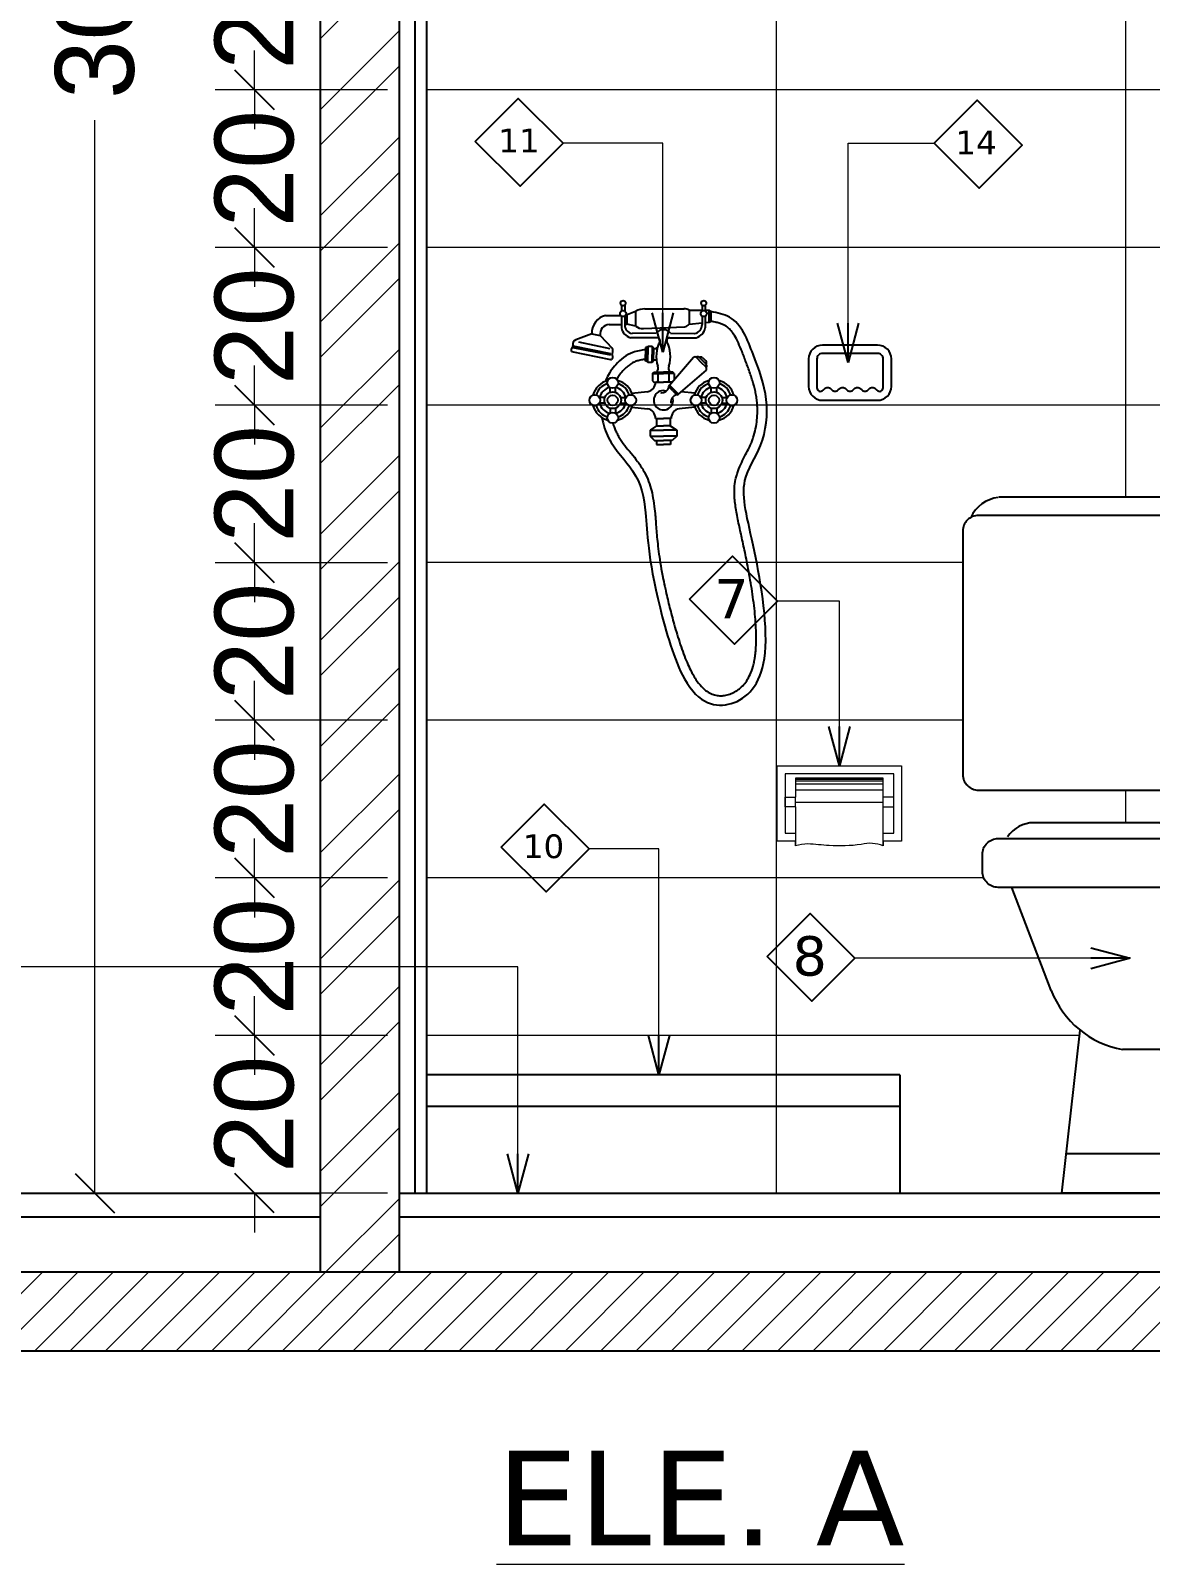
# Model space of a CAD drawing. Header units: centimetres. Extents: x 7997 to 116674, y 1017 to 13844.
# Drawn here: x 46905.9 to 47048, y 9922.7 to 10117.3 of the extents above; entities that cross this region are included whole.
import ezdxf

# ---------------------------------------------------------------- set-up
doc = ezdxf.new("R2010")
doc.units = ezdxf.units.CM
doc.header["$LTSCALE"] = 200
doc.header["$PDMODE"] = 2
for name, color, linetype in [('A-DIM', 10, 'Continuous'), ('AFP-HATCH-TILES', 251, 'Continuous'), ('AFP-TOILET FIXTURE', 8, 'Continuous'), ('AFP-WALL  PLASTER', 8, 'Continuous'), ('COL', 1, 'Continuous'), ('DIM', 11, 'Continuous'), ('STEP', 7, 'Continuous')]:
    doc.layers.add(name, color=color, linetype=linetype)
for name, color, linetype, lineweight in [('HAT', 8, 'Continuous', 9), ('TEXT', 6, 'Continuous', 18), ('WALL', 3, 'Continuous', 25)]:
    doc.layers.add(name, color=color, linetype=linetype, lineweight=lineweight)
doc.styles.add('sheet notes', font='verdana.ttf')
doc.styles.add('T2', font='')
doc.styles.get('T2').set_extended_font_data('Elisia')
doc.dimstyles.new('NORMAL-1', dxfattribs={"dimtxt": 10, "dimasz": 5, "dimexe": 5, "dimexo": 5, "dimgap": 1, "dimtad": 0, "dimdec": 0, "dimdsep": 46, "dimtxsty": 'T2', "dimblk1": 'OBLIQUE', "dimblk2": 'OBLIQUE', "dimsah": 1, "dimcen": 0.09, "dimclrd": 4, "dimclre": 4, "dimclrt": 6, "dimadec": 0, "dimazin": 0, "dimtfac": 1, "dimtdec": 0, "dimtofl": 0, "dimtmove": 1, "dimatfit": 3, "dimldrblk": 'OPEN30', "dimfxl": 0, "dimtolj": 1, "dimtzin": 0, "dimlwd": 5, "dimlwe": 5, "dimarcsym": 0})

# ---------------------------------------------------------------- blocks, each defined once
blk = doc.blocks.new('CLOSETT')
for points in [[(1019537.6, 55389.1), (1020002.1, 55388.6), (1020007.4, 55389.3), (1020009.9, 55390.2), (1020009.9, 55390.2), (1020016.2, 55394.5), (1020016.2, 55394.5), (1020018.2, 55396.8), (1020019.4, 55398.6), (1020020.7, 55401.4), (1020020.7, 55401.4), (1020021.3, 55403.3), (1020021.6, 55404.4), (1020021.8, 55405.3), (1020022, 55406.7), (1020022.1, 55408.6), (1020022.1, 55717.3), (1020021.8, 55720.4), (1020021.4, 55722.5), (1020021.4, 55722.5), (1020020.3, 55725.6), (1020020.3, 55725.6), (1020016.2, 55731.5), (1020016.2, 55731.5), (1020016.2, 55731.5), (1020012, 55734.7), (1020012, 55734.7), (1020009.2, 55739.6), (1020007.4, 55742.2), (1020005.3, 55744.8), (1020002.5, 55747.8), (1019999.6, 55750.3), (1019997.7, 55751.8), (1019994.9, 55753.7), (1019989.5, 55756.6), (1019983.8, 55758.7), (1019979.5, 55759.8), (1019977, 55760.2), (1019961.7, 55760.2), (1019961.7, 55775.2), (1019891.7, 55775.2), (1019891.7, 55760.2), (1019567.1, 55760.2), (1019565.5, 55759.9), (1019563.9, 55759.6), (1019562.3, 55759.2), (1019560.8, 55758.9), (1019559.5, 55758.4), (1019557.9, 55757.9), (1019557.9, 55757.9), (1019556.1, 55757.2), (1019554.4, 55756.5), (1019552.8, 55755.7), (1019550.7, 55754.6), (1019548.7, 55753.3), (1019547.3, 55752.4), (1019545.2, 55750.9), (1019543.7, 55749.7), (1019542.3, 55748.5), (1019540.6, 55746.8), (1019540.6, 55746.8), (1019537.5, 55743.2), (1019536.2, 55741.6), (1019536.2, 55741.6), (1019535.7, 55740.8), (1019535.7, 55740.8), (1019535.1, 55739.9), (1019534.7, 55739.3), (1019534.3, 55738.6), (1019534.3, 55738.6), (1019533.3, 55737), (1019532.8, 55736.1), (1019532.1, 55734.7), (1019531.1, 55734.1), (1019531.1, 55734.1), (1019530, 55733.3), (1019529.2, 55732.6), (1019528.7, 55732.2), (1019527.9, 55731.5), (1019527.9, 55731.5), (1019526.1, 55729.4), (1019525.4, 55728.3), (1019524.7, 55727.2), (1019524.2, 55726.3), (1019523.8, 55725.6), (1019523.3, 55724.3), (1019523.3, 55724.3), (1019522.6, 55721.8), (1019522.3, 55720.5), (1019522.2, 55719.5), (1019522.1, 55717.3), (1019522.1, 55408.6), (1019522.4, 55404.9), (1019522.4, 55404.9), (1019524.1, 55399.8), (1019524.1, 55399.8), (1019527.9, 55394.5), (1019527.9, 55394.5), (1019531.1, 55391.9), (1019531.1, 55391.9), (1019535.6, 55389.7), (1019537.8, 55389.1)], [(1019935.9, 55347.1), (1019612.4, 55347.3), (1019607.4, 55347), (1019601.8, 55345.9), (1019601.8, 55345.9), (1019596.6, 55344.1), (1019593.4, 55342.5), (1019593.4, 55342.5), (1019593.4, 55342.5), (1019589.2, 55339.9), (1019589.2, 55339.9), (1019585.9, 55337.3), (1019583.5, 55335), (1019582.2, 55333.6), (1019581, 55332.1), (1019579, 55329.4), (1019579, 55329.4), (1019577.5, 55327.3), (1019567.1, 55327.3), (1019565.6, 55327.2), (1019564.4, 55327.1), (1019563.2, 55326.9), (1019560.7, 55326.2), (1019559.9, 55326), (1019559, 55325.6), (1019557.9, 55325.1), (1019556.5, 55324.3), (1019555.6, 55323.7), (1019554.8, 55323.1), (1019552.9, 55321.4), (1019550.8, 55319), (1019550.8, 55319), (1019549, 55315.9), (1019549, 55315.9), (1019547.8, 55312.7), (1019547.8, 55312.7), (1019547.2, 55309.9), (1019547.2, 55309.9), (1019547.1, 55307.3), (1019547.1, 55285.3), (1019547.3, 55282.3), (1019547.3, 55282.3), (1019548.1, 55279.1), (1019548.1, 55279.1), (1019549.2, 55276.3), (1019549.2, 55276.3), (1019552.9, 55271.2), (1019552.9, 55271.2), (1019555.2, 55269.2), (1019555.2, 55269.2), (1019559.1, 55267), (1019559.1, 55267), (1019563.2, 55265.7), (1019567.1, 55265.3), (1019584.5, 55265.3), (1019634.5, 55134.3), (1019638.3, 55125.6), (1019641.3, 55119.7), (1019645.5, 55112.6), (1019649.8, 55106.3), (1019656.2, 55098.3), (1019656.2, 55098.3), (1019669.7, 55085.2), (1019669.7, 55085.2), (1019647.5, 54877.3), (1019896.7, 54877.3), (1019873.4, 55084.3), (1019874.4, 55085.2), (1019881.1, 55091.2), (1019881.1, 55091.2), (1019887.7, 55098), (1019892.3, 55103.6), (1019896.4, 55109.2), (1019900.6, 55115.8), (1019906.4, 55126.8), (1019909.7, 55134.6), (1019918, 55156.3), (1019924.1, 55172.3), (1019934.6, 55199.9), (1019934.6, 55199.9), (1019959.6, 55265.3), (1019966.4, 55265.3), (1019971.4, 55265.3), (1019977.1, 55265.3), (1019983.2, 55266.3), (1019983.2, 55266.3), (1019989.9, 55269.9), (1019993.2, 55273.5), (1019995.1, 55276.7), (1019997.1, 55285.3), (1019997.1, 55288.7), (1019997.1, 55296.3), (1019997.1, 55307.3), (1019996.3, 55312.6), (1019994.3, 55317.5), (1019991.2, 55321.4), (1019987.2, 55324.5), (1019983.8, 55326.1), (1019977.1, 55327.3), (1019966.5, 55327.3), (1019965.1, 55329.4), (1019958.4, 55337.1), (1019950.7, 55342.5), (1019950.7, 55342.5), (1019942.4, 55345.9), (1019942.4, 55345.9), (1019931.8, 55347.3)]]:
    blk.add_wipeout(points).dxf.layer = 'AFP-TOILET FIXTURE'
at = {"layer": 'AFP-TOILET FIXTURE'}
for p, q in [((1019784.7, 55760.2), (1019567.8, 55760.2)), ((1019784.7, 55760.2), (1019977, 55760.2)), ((1019772.1, 55347.3), (1019612.4, 55347.3)), ((1019772.1, 55347.3), (1019931.8, 55347.3)), ((1019965.1, 55329.4), (1019966.5, 55327.3)), ((1019634.4, 55134.6), (1019584.5, 55265.3)), ((1019909.7, 55134.6), (1019959.6, 55265.3)), ((1019670.8, 55084.3), (1019647.5, 54877.3)), ((1019873.4, 55084.3), (1019896.7, 54877.3)), ((1019772.1, 55059.7), (1019724.8, 55059.7)), ((1019772.1, 55059.7), (1019819.3, 55059.7)), ((1019891.5, 54927.3), (1019652.6, 54927.3)), ((1019896.7, 54877.3), (1019647.5, 54877.3))]:
    blk.add_line(p, q, dxfattribs=at)
blk.add_lwpolyline([(1019961.7, 55760.2), (1019961.7, 55775.2), (1019891.7, 55775.2), (1019891.7, 55760.2)], close=True, dxfattribs=at)
for points in [[(1020022.1, 55408.6), (1020022.1, 55717.3, 0.414214), (1020002.1, 55737.3), (1019542.1, 55737.3, 0.414214), (1019522.1, 55717.3), (1019522.1, 55408.6, 0.414214), (1019542.1, 55388.6), (1020002.1, 55388.6, 0.414214)], [(1019997.1, 55307.3), (1019997.1, 55285.3, -0.414214), (1019977.1, 55265.3), (1019567.1, 55265.3, -0.414214), (1019547.1, 55285.3), (1019547.1, 55307.3, -0.414214), (1019567.1, 55327.3), (1019977.1, 55327.3, -0.414214)]]:
    blk.add_lwpolyline(points, format="xyb", close=True, dxfattribs=at)
for centre, radius, start, end in [((1019573.5, 55714.7), 45.9, 98.0355, 154.2062), ((1019970.6, 55714.7), 45.9, 25.7938, 81.9645), ((1019612.4, 55307.3), 40, 90, 146.4991), ((1019931.8, 55307.3), 40, 33.5009, 90), ((1019745.5, 55176.6), 118.7, 200.7366, 259.9985), ((1019798.7, 55176.6), 118.7, 280.0015, 339.2634)]:
    blk.add_arc(centre, radius, start, end, dxfattribs=at)
blk = doc.blocks.new('_OBLIQUE')
at = {"color": 0, "linetype": 'ByBlock'}
blk.add_line((-0.5, -0.5), (0.5, 0.5), dxfattribs=at)
blk = doc.blocks.new('_Open30')
at = {"color": 0, "linetype": 'ByBlock', "lineweight": -2}
for p, q in [((-1, 0.268), (0, 0)), ((0, 0), (-1, -0.268)), ((0, 0), (-1, 0))]:
    blk.add_line(p, q, dxfattribs=at)
blk = doc.blocks.new('Bdt-soap')
for points in [[(-0.075, 0.025), (-0.075, 0.075, -0.414214), (-0.05, 0.1), (0.05, 0.1, -0.414214), (0.075, 0.075), (0.075, 0.025, -0.414214), (0.05, 0), (-0.05, 0, -0.414214)], [(-0.0057, 0.0187), (-0.0078, 0.0208, 0.414214), (-0.0192, 0.0208), (-0.0213, 0.0187, -0.414214), (-0.0327, 0.0187), (-0.0348, 0.0208, 0.414214), (-0.0462, 0.0208), (-0.0489, 0.0181, -0.668179), (-0.06, 0.0227), (-0.06, 0.075, -0.414214), (-0.05, 0.085), (0.05, 0.085, -0.414214), (0.06, 0.075), (0.06, 0.0227, -0.668179), (0.0489, 0.0181), (0.0462, 0.0208, 0.414214), (0.0348, 0.0208), (0.0327, 0.0187, -0.414214), (0.0213, 0.0187), (0.0192, 0.0208, 0.414214), (0.0078, 0.0208), (0.0057, 0.0187, -0.414214)]]:
    blk.add_lwpolyline(points, format="xyb", close=True)
blk = doc.blocks.new('Kran_5')
for p, q in [((-53.2, 120.8), (-53.2, 113.2)), ((-49.1, 120.9), (-49.1, 113.2)), ((49.1, 120.9), (49.1, 113.2)), ((53.2, 120.8), (53.2, 113.2)), ((-73.4, 107.8), (-54.3, 107.8)), ((-53.2, 106.8), (-53.2, 91.8)), ((-49.1, 106.9), (-49.1, 96)), ((-45.9, 108.7), (-47.6, 108.7)), ((-45.9, 108.7), (-35.2, 113.2)), ((-45.9, 96.5), (-45.9, 108.7)), ((-35.2, 113.2), (-35.2, 94.1)), ((-23.7, 115.9), (26.2, 115.9)), ((32.8, 114.3), (32.8, 96.6)), ((32.8, 114.3), (49.1, 114.3)), ((32.8, 96.6), (49.1, 98.3)), ((49.1, 106.9), (49.1, 96)), ((53.2, 114.3), (58.3, 114.3)), ((53.2, 106.8), (53.2, 91.8)), ((53.2, 98.7), (58.3, 99.2)), ((58.3, 99.2), (58.3, 114.3)), ((60.2, 112.5), (60.4, 101.8)), ((-91, 84.2), (-111, 76.8)), ((-91, 84.2), (-80.3, 82.4)), ((-80.3, 82.4), (-65, 66.3)), ((-68.6, 96.1), (-53.2, 96.1)), ((-49.1, 96.5), (-45.9, 96.5)), ((-35.2, 94.1), (-45.9, 96.5)), ((-8, 79.3), (-41.8, 79.3)), ((-9.1, 85.2), (-39.7, 84.6)), ((-25.4, 90.9), (27.4, 93.2)), ((8, 79.3), (41.8, 79.3)), ((9.1, 85.2), (39.7, 84.6)), ((-116.5, 61.9), (-66.9, 51.7)), ((-114.9, 67.2), (-67.1, 57.8)), ((-114.8, 69.2), (-67, 59.4)), ((-107.9, 74.3), (-67.9, 65.9)), ((-20.7, 66.9), (-22.6, 66.9)), ((-22.6, 66.9), (-22.6, 58.3)), ((-20.7, 66.9), (-19.8, 68.5)), ((-20.7, 66.9), (-20.7, 58.3)), ((-19.8, 68.5), (-14.3, 68.5)), ((-19.8, 68.5), (-19.8, 58.3)), ((-14.3, 68.5), (-12.4, 66.3)), ((-14.3, 68.5), (-14.3, 58.3)), ((-12.4, 66.3), (-12.4, 58.3)), ((-22.6, 49.7), (-22.6, 58.3)), ((-20.7, 49.7), (-22.6, 49.7)), ((-20.7, 49.7), (-20.7, 58.3)), ((-20.7, 49.7), (-19.8, 48.2)), ((-19.8, 48.2), (-19.8, 58.3)), ((-19.8, 48.2), (-14.3, 48.2)), ((-14.3, 48.2), (-14.3, 58.3)), ((-14.3, 48.2), (-12.4, 50.4)), ((-12.4, 50.4), (-12.4, 58.3)), ((7.7, 19.2), (38.2, 54.7)), ((42, 54.2), (48.1, 48.1)), ((45.8, 54.3), (50.1, 50.1)), ((54.2, 42), (48.1, 48.1)), ((49.9, 54), (52, 52)), ((54.3, 45.8), (50.1, 50.1)), ((54, 49.9), (52, 52)), ((-13.8, 34.2), (-12.1, 35.9)), ((-13.8, 34.2), (0, 34.2)), ((-13.8, 34.2), (-13.8, 24.6)), ((-13.8, 24.6), (-12.1, 22.9)), ((-12.1, 35.9), (0, 35.9)), ((-12.1, 22.9), (0, 22.9)), ((-8.6, 35.9), (-6.9, 34.2)), ((-8.6, 22.9), (-6.9, 24.6)), ((-5.2, 35.9), (-6.9, 34.2)), ((-6.9, 34.2), (-6.9, 24.6)), ((-5.2, 22.9), (-6.9, 24.6)), ((12.1, 35.9), (0, 35.9)), ((13.8, 34.2), (0, 34.2)), ((10.9, 22.9), (0, 22.9)), ((5.2, 35.9), (6.9, 34.2)), ((5.2, 22.9), (6.9, 24.6)), ((8.6, 35.9), (6.9, 34.2)), ((6.9, 34.2), (6.9, 24.6)), ((8.6, 22.9), (6.9, 24.6)), ((13.8, 34.2), (12.1, 35.9)), ((13.8, 34.2), (13.8, 26.3)), ((19.2, 7.7), (54.7, 38.2)), ((-74.8, 3.5), (-81.3, 3.5)), ((-67.7, 10), (-67.7, 16.5)), ((-60.8, 10), (-60.8, 16.5)), ((-53.8, 3.5), (-47.3, 3.5)), ((-40, 8.9), (-20.2, 11)), ((6.8, 17.3), (7.7, 19.2)), ((12, 12), (6.8, 17.3)), ((7.7, 19.2), (13.5, 13.5)), ((12, 12), (17.3, 6.8)), ((19.2, 7.7), (13.5, 13.5)), ((17.3, 6.8), (19.2, 7.7)), ((40, 8.9), (22.7, 10.7)), ((53.8, 3.5), (47.3, 3.5)), ((60.8, 10), (60.8, 16.5)), ((67.7, 10), (67.7, 16.5)), ((74.8, 3.5), (81.3, 3.5)), ((-74.8, -3.5), (-81.3, -3.5)), ((-67.7, -10), (-67.7, -16.5)), ((-60.8, -10), (-60.8, -16.5)), ((-53.8, -3.5), (-47.3, -3.5)), ((-40, -8.9), (-20.2, -11)), ((40, -8.9), (20.2, -11)), ((53.8, -3.5), (47.3, -3.5)), ((60.8, -10), (60.8, -16.5)), ((67.7, -10), (67.7, -16.5)), ((74.8, -3.5), (81.3, -3.5)), ((-8.6, -32.6), (-16.9, -37.7)), ((-16.9, -37.7), (-16.9, -45.4)), ((-16.9, -37.7), (0, -37.7)), ((-10, -23.1), (0, -23.1)), ((-8.6, -23.1), (-8.6, -32.6)), ((-8.6, -32.6), (0, -32.6)), ((10, -23.1), (0, -23.1)), ((8.6, -32.6), (0, -32.6)), ((16.9, -37.7), (0, -37.7)), ((8.6, -23.1), (8.6, -32.6)), ((8.6, -32.6), (16.9, -37.7)), ((16.9, -37.7), (16.9, -45.4)), ((-16.9, -45.4), (0, -45.4)), ((-16.9, -45.4), (-11.2, -51.2)), ((-11.2, -51.2), (0, -51.2)), ((-8.9, -51.2), (-8.9, -56)), ((-8.9, -56), (0, -56)), ((16.9, -45.4), (0, -45.4)), ((11.2, -51.2), (0, -51.2)), ((8.9, -56), (0, -56)), ((8.9, -51.2), (8.9, -56)), ((16.9, -45.4), (11.2, -51.2))]:
    blk.add_line(p, q)
for centre, radius in [((-51.2, 123.3), 3.23), ((51.2, 123.3), 3.23), ((-51.2, 110), 3.79), ((51.2, 110), 3.79), ((-64.3, 22.2), 6.89), ((64.3, 22.2), 6.89), ((-87, 0), 6.89), ((-64.3, 0), 10.6), ((-64.3, 0), 6.48), ((-41.5, 0), 6.89), ((41.5, 0), 6.89), ((64.3, 0), 10.6), ((64.3, 0), 6.48), ((87, 0), 6.89), ((-64.3, -22.2), 6.89), ((64.3, -22.2), 6.89)]:
    blk.add_circle(centre, radius)
for centre, radius, start, end in [((-67.6, 85.2), 23.3, 104.2711, 182.4475), ((-23, 87.7), 28.2, 91.2378, 115.4287), ((27.1, 105.6), 10.4, 56.7655, 95.0912), ((58.1, 112.2), 2.09, 9.1956, 83.8228), ((58, 101.5), 2.34, 277.4356, 5.0137), ((-68.3, 84), 12.1, 91.5459, 187.9012), ((-37.2, 95), 16.3, 191.3491, 253.6398), ((-37.2, 96.2), 11.9, 181.0162, 257.6803), ((-26.5, 104), 13.1, 228.8604, 274.7907), ((-0.2, 78.2), 11.3, 88.9536, 141.7538), ((-7.8, 75.7), 3.66, 345.2539, 94.0691), ((0.2, 78.2), 11.3, 38.2462, 91.0464), ((7.8, 75.7), 3.66, 85.9309, 194.7461), ((25.4, 102.4), 9.42, 282.4499, 321.578), ((37.2, 96.2), 11.9, 282.3197, 358.9838), ((37.2, 95), 16.3, 286.3602, 348.6509), ((-113.9, 64), 3.37, 106.5742, 219.9926), ((-114.4, 68.2), 1.05, 110.7743, 243.1778), ((-108.9, 71), 6.12, 109.8474, 197.5994), ((-65.9, 58.8), 1.41, 288.2902, 40.4142), ((-70.2, 62.9), 6.26, 330.2295, 33.7532), ((-10.6, 69.7), 3.95, 243.0379, 328.1069), ((31, 55.8), 40, 151.7392, 198.1985), ((-31, 55.8), 40, 341.8015, 28.2608), ((-67.4, 54.9), 3.24, 277.9982, 52.4897), ((-10.6, 47), 3.95, 60.5568, 116.9621), ((-13.4, 40.8), 6.88, 314.1104, 21.4872), ((13.4, 40.8), 6.88, 158.5128, 225.8896), ((39.7, 51.5), 3.49, 50.7285, 115.4632), ((43.8, 52.5), 2.7, 40.9734, 129.6791), ((47.7, 51.3), 3.53, 50.5529, 121.8249), ((51.3, 47.7), 3.53, 328.1751, 39.4471), ((51.5, 39.7), 3.49, 334.5368, 39.2715), ((52.5, 43.8), 2.7, 320.3209, 49.0266), ((-64.3, 0), 25.9, 103.9459, 165.5248), ((-64.3, 0), 22.2, 107.817, 162.4303), ((-64.3, 0), 25.9, 14.4752, 76.0541), ((-64.3, 0), 22.2, 17.5697, 72.183), ((-21.7, 22.5), 11.7, 277.6124, 2.9864), ((64.3, 0), 25.9, 103.9459, 165.5248), ((64.3, 0), 22.2, 107.817, 162.4303), ((64.3, 0), 25.9, 14.4752, 76.0541), ((64.3, 0), 22.2, 17.5697, 72.183), ((-64.3, 0), 16.8, 101.8358, 169.587), ((-64.3, 0), 16.8, 10.413, 78.1642), ((0, 0), 12.3, 72.8635, 17.1365), ((-2.3, 18.9), 9.3, 261.8088, 349.663), ((18.9, -2.3), 9.3, 100.337, 188.1912), ((64.3, 0), 16.8, 101.8358, 169.587), ((64.3, 0), 16.8, 10.413, 78.1642), ((-64.3, 0), 25.9, 194.4752, 256.0541), ((-64.3, 0), 22.2, 197.5697, 252.183), ((-64.3, 0), 16.8, 190.413, 258.1642), ((-64.3, 0), 16.8, 281.8358, 349.587), ((-64.3, 0), 25.9, 283.9459, 345.5248), ((-64.3, 0), 22.2, 287.817, 342.4303), ((-21.7, -22.5), 11.7, 357.0136, 82.3876), ((21.7, -22.5), 11.7, 97.6124, 182.9864), ((64.3, 0), 25.9, 194.4752, 256.0541), ((64.3, 0), 22.2, 197.5697, 252.183), ((64.3, 0), 16.8, 190.413, 258.1642), ((64.3, 0), 16.8, 281.8358, 349.587), ((64.3, 0), 25.9, 283.9459, 345.5248), ((64.3, 0), 22.2, 287.817, 342.4303)]:
    blk.add_arc(centre, radius, start, end)
for points, knots in [([(-77.9, -22.1), (-76.4, -31.1), (-67.7, -58), (-31.3, -91.4), (-19.8, -145.4), (-20.8, -210.4), (29, -382.5), (90.6, -395.5), (142.3, -340.7), (114, -171.6), (93.1, -106), (128.8, -56.4), (135.1, 2.8), (115, 55.6), (96, 105.7), (68.6, 110.9), (60.2, 112.5)], [114.229161, 114.229161, 114.229161, 114.229161, 140.547332, 195.047773, 261.526824, 347.224131, 385.659206, 439.924791, 497.674529, 563.085115, 632.744954, 682.118409, 741.019358, 800.901119, 856.69566, 881.379006, 881.379006, 881.379006, 881.379006]), ([(-64, -29.1), (-63.4, -31.1), (-62.8, -33.1), (-61.4, -36.7), (-60.7, -38.3), (-59.6, -40.7), (-59.2, -41.5), (-58, -44), (-57, -45.7), (-53.9, -50.7), (-51.5, -54), (-46.4, -60.6), (-43.7, -63.9), (-38.2, -70.6), (-35.4, -74), (-31.4, -79.3), (-30.1, -81.1), (-27.7, -84.8), (-26.5, -86.7), (-23.3, -92.3), (-21.5, -96.1), (-18.3, -103.9), (-17, -107.8), (-14.8, -115.6), (-13.9, -119.6), (-12.3, -128.4), (-11.6, -133.2), (-10.8, -140.2), (-10.6, -142.3), (-10.2, -146.5), (-10.1, -148.6), (-9.4, -157), (-9, -163.5), (-7.7, -178), (-6.9, -185.9), (-4.3, -204.3), (-2.6, -214.7), (0.7, -230.9), (1.6, -235.2), (3.3, -243.2), (4.1, -246.7), (5.7, -253.5), (6.5, -256.8), (9, -267), (10.9, -274.2), (15.2, -289.9), (17.8, -298.4), (23.1, -314.9), (26, -322.9), (30.4, -333.6), (31.8, -336.8), (34.6, -342.6), (35.9, -345.2), (38.5, -349.9), (39.9, -352.1), (43.6, -357.7), (46, -360.7), (50.7, -365.7), (53, -367.7), (57.5, -370.8), (59.7, -372), (64, -373.7), (66, -374.2), (70.2, -374.9), (72.3, -374.9), (76.6, -374.7), (78.8, -374.3), (82.1, -373.5), (83.2, -373.1), (86.4, -372), (88.6, -371.1), (92.7, -368.8), (94.7, -367.5), (98.5, -364.4), (100.3, -362.7), (103.8, -358.7), (105.4, -356.5), (108.4, -351.5), (109.8, -348.7), (112.5, -342.1), (113.8, -338.3), (115.2, -332), (115.7, -329.8), (116.3, -326.2), (116.5, -324.7), (116.9, -321.6), (117.1, -320), (117.5, -315.2), (117.7, -311.8), (118, -300), (117.8, -291.1), (116.5, -272.5), (115.5, -262.9), (112.9, -243.7), (111.4, -234.1), (108.9, -219.9), (108, -215.1), (106.4, -206.4), (105.6, -202.5), (104, -194.9), (103.3, -191.2), (101.7, -184), (100.9, -180.5), (98.7, -170.4), (97.3, -164.2), (94.6, -151.7), (93.4, -145.5), (91.4, -133.7), (90.6, -128.1), (90.1, -118.9), (90, -115.1), (90.4, -107.7), (90.9, -104), (91.8, -99.4), (92.1, -98.5), (92.5, -96.6), (92.8, -95.7), (93.6, -93), (94.2, -91.2), (96.2, -85.8), (97.8, -82.2), (101, -75.4), (102.8, -72.1), (106.1, -65.7), (107.7, -62.6), (109.8, -58.1), (110.4, -56.8), (111.4, -54.6), (111.8, -53.7), (112.5, -51.9), (112.8, -51), (113.8, -48.2), (114.4, -46.4), (116.1, -40.8), (117, -37), (119, -26), (119.5, -18.7), (119.4, -8.6), (119.2, -5.7), (118.7, -0.5), (118.4, 1.8), (117.7, 6.5), (117.3, 8.8), (115.8, 15.8), (114.5, 20.4), (111.6, 29.9), (109.9, 34.8), (107.3, 42.2), (106.3, 44.7), (104.5, 49.6), (103.6, 52), (101.7, 56.9), (100.8, 59.3), (98.3, 65.6), (96.8, 69.3), (93.6, 76.3), (91.9, 79.5), (88.8, 84.6), (87.4, 86.5), (84.6, 89.9), (83.1, 91.3), (81.1, 93), (80.5, 93.5), (79.3, 94.3), (78.7, 94.7), (76.9, 95.7), (75.6, 96.2), (72.8, 97.3), (71.3, 97.8), (67.9, 98.7), (66.1, 99.1), (62.8, 99.8), (61.5, 100.1), (60, 100.4)], [124.468468, 124.468468, 124.468468, 124.468468, 131.460903, 131.460903, 137.455278, 137.455278, 140.590077, 140.590077, 147.370045, 147.370045, 161.052725, 161.052725, 174.735405, 174.735405, 188.418084, 188.418084, 195.095181, 195.095181, 201.772278, 201.772278, 215.126471, 215.126471, 228.480664, 228.480664, 241.834858, 241.834858, 257.793252, 257.793252, 264.586612, 264.586612, 271.379971, 271.379971, 291.159327, 291.159327, 310.938683, 310.938683, 330.718039, 330.718039, 337.520929, 337.520929, 342.612894, 342.612894, 347.090536, 347.090536, 356.04582, 356.04582, 366.278801, 366.278801, 376.511781, 376.511781, 381.373361, 381.373361, 385.738024, 385.738024, 390.102688, 390.102688, 398.077647, 398.077647, 406.052605, 406.052605, 414.027563, 414.027563, 422.002522, 422.002522, 429.97748, 429.97748, 437.952439, 437.952439, 441.873679, 441.873679, 450.092355, 450.092355, 458.311031, 458.311031, 466.529706, 466.529706, 474.748382, 474.748382, 482.967058, 482.967058, 492.179202, 492.179202, 496.566955, 496.566955, 499.419826, 499.419826, 502.272696, 502.272696, 507.978437, 507.978437, 521.264383, 521.264383, 534.550329, 534.550329, 547.836276, 547.836276, 554.781674, 554.781674, 560.715266, 560.715266, 566.809301, 566.809301, 572.903335, 572.903335, 585.091404, 585.091404, 598.807679, 598.807679, 612.523953, 612.523953, 622.14427, 622.14427, 631.764587, 631.764587, 634.264014, 634.264014, 636.76344, 636.76344, 641.762294, 641.762294, 652.584688, 652.584688, 663.407083, 663.407083, 674.229478, 674.229478, 679.052876, 679.052876, 682.284148, 682.284148, 685.51542, 685.51542, 691.977963, 691.977963, 704.90305, 704.90305, 728.665051, 728.665051, 738.171691, 738.171691, 746.105202, 746.105202, 754.038713, 754.038713, 769.905736, 769.905736, 785.772758, 785.772758, 793.653816, 793.653816, 801.074561, 801.074561, 808.495306, 808.495306, 820.348914, 820.348914, 832.202523, 832.202523, 840.979219, 840.979219, 849.755915, 849.755915, 853.099413, 853.099413, 856.704118, 856.704118, 862.820887, 862.820887, 868.937657, 868.937657, 875.054426, 875.054426, 879.284415, 879.284415, 879.284415, 879.284415]), ([(-22.6, 64.2), (-28.1, 63.5), (-42.5, 61.3), (-60.2, 47.3), (-69.8, 33), (-73.1, 25.4), (-73.6, 24.2)], [0.822373, 0.822373, 0.822373, 0.822373, 17.344663, 44.182864, 65.045999, 68.900895, 68.900895, 68.900895, 68.900895]), ([(-22.6, 52.1), (-24.4, 51.9), (-26.2, 51.6), (-29.9, 50.9), (-31.8, 50.4), (-33.9, 49.8), (-34.3, 49.6), (-35.1, 49.3), (-35.5, 49.2), (-36.6, 48.7), (-37.4, 48.3), (-39.7, 47.2), (-41.2, 46.2), (-44.3, 44.1), (-45.8, 42.9), (-48.7, 40.2), (-50.1, 38.8), (-53.2, 35.4), (-54.7, 33.4), (-57.2, 29.9), (-58.2, 28.3), (-59.1, 26.8)], [2.522702, 2.522702, 2.522702, 2.522702, 8.276364, 8.276364, 15.730356, 15.730356, 17.48771, 17.48771, 19.245064, 19.245064, 22.759773, 22.759773, 29.789189, 29.789189, 36.818605, 36.818605, 43.998135, 43.998135, 52.893179, 52.893179, 59.493393, 59.493393, 59.493393, 59.493393])]:
    blk.add_open_spline(points, degree=3, knots=knots)
blk = doc.blocks.new('*D1180')
at = {"layer": 'Defpoints', "color": 0, "transparency": 16777216}
for p in [(46934.31, 9989.78), (46956.19, 9989.78, 0), (46956.19, 9969.78, 0)]:
    blk.add_point(p, dxfattribs=at)
at = {"layer": 'DIM', "color": 4, "lineweight": 5, "transparency": 16777216}
for p, q in [((46934.31, 9989.78), (46934.31, 9994.78)), ((46951.19, 9989.78), (46929.31, 9989.78)), ((46951.19, 9969.78), (46929.31, 9969.78)), ((46934.31, 9969.78), (46934.31, 9964.78))]:
    blk.add_line(p, q, dxfattribs=at)
at = {"layer": 'DIM', "color": 4, "lineweight": 5, "transparency": 16777216, "xscale": 5, "yscale": 5, "zscale": 5}
for p, rotation in [((46934.31, 9989.78), 270), ((46934.31, 9969.78), 90)]:
    blk.add_blockref('_OBLIQUE', p, dxfattribs=dict(at, rotation=rotation))
at = {"layer": 'DIM', "color": 6, "transparency": 16777216, "insert": (46934.31, 9979.78), "char_height": 10, "attachment_point": 5, "rotation": 90, "style": 'T2'}
blk.add_mtext('\\A1;20', dxfattribs=at)
blk = doc.blocks.new('*D1181')
at = {"layer": 'Defpoints', "color": 0, "transparency": 16777216}
for p in [(46934.31, 10009.78), (46956.19, 10009.78, 0), (46956.19, 9989.78, 0)]:
    blk.add_point(p, dxfattribs=at)
at = {"layer": 'DIM', "color": 4, "lineweight": 5, "transparency": 16777216}
for p, q in [((46934.31, 10009.78), (46934.31, 10014.78)), ((46951.19, 10009.78), (46929.31, 10009.78)), ((46951.19, 9989.78), (46929.31, 9989.78)), ((46934.31, 9989.78), (46934.31, 9984.78))]:
    blk.add_line(p, q, dxfattribs=at)
at = {"layer": 'DIM', "color": 4, "lineweight": 5, "transparency": 16777216, "xscale": 5, "yscale": 5, "zscale": 5}
for p, rotation in [((46934.31, 10009.78), 270), ((46934.31, 9989.78), 90)]:
    blk.add_blockref('_OBLIQUE', p, dxfattribs=dict(at, rotation=rotation))
at = {"layer": 'DIM', "color": 6, "transparency": 16777216, "insert": (46934.31, 9999.78), "char_height": 10, "attachment_point": 5, "rotation": 90, "style": 'T2'}
blk.add_mtext('\\A1;20', dxfattribs=at)
blk = doc.blocks.new('*D1182')
at = {"layer": 'Defpoints', "color": 0, "transparency": 16777216}
for p in [(46934.31, 10029.78), (46956.19, 10029.78, 0), (46956.19, 10009.78, 0)]:
    blk.add_point(p, dxfattribs=at)
at = {"layer": 'DIM', "color": 4, "lineweight": 5, "transparency": 16777216}
for p, q in [((46934.31, 10029.78), (46934.31, 10034.78)), ((46951.19, 10029.78), (46929.31, 10029.78)), ((46951.19, 10009.78), (46929.31, 10009.78)), ((46934.31, 10009.78), (46934.31, 10004.78))]:
    blk.add_line(p, q, dxfattribs=at)
at = {"layer": 'DIM', "color": 4, "lineweight": 5, "transparency": 16777216, "xscale": 5, "yscale": 5, "zscale": 5}
for p, rotation in [((46934.31, 10029.78), 270), ((46934.31, 10009.78), 90)]:
    blk.add_blockref('_OBLIQUE', p, dxfattribs=dict(at, rotation=rotation))
at = {"layer": 'DIM', "color": 6, "transparency": 16777216, "insert": (46934.31, 10019.78), "char_height": 10, "attachment_point": 5, "rotation": 90, "style": 'T2'}
blk.add_mtext('\\A1;20', dxfattribs=at)
blk = doc.blocks.new('*D1183')
at = {"layer": 'Defpoints', "color": 0, "transparency": 16777216}
for p in [(46934.31, 10049.78), (46956.19, 10049.78, 0), (46956.19, 10029.78, 0)]:
    blk.add_point(p, dxfattribs=at)
at = {"layer": 'DIM', "color": 4, "lineweight": 5, "transparency": 16777216}
for p, q in [((46934.31, 10049.78), (46934.31, 10054.78)), ((46951.19, 10049.78), (46929.31, 10049.78)), ((46951.19, 10029.78), (46929.31, 10029.78)), ((46934.31, 10029.78), (46934.31, 10024.78))]:
    blk.add_line(p, q, dxfattribs=at)
at = {"layer": 'DIM', "color": 4, "lineweight": 5, "transparency": 16777216, "xscale": 5, "yscale": 5, "zscale": 5}
for p, rotation in [((46934.31, 10049.78), 270), ((46934.31, 10029.78), 90)]:
    blk.add_blockref('_OBLIQUE', p, dxfattribs=dict(at, rotation=rotation))
at = {"layer": 'DIM', "color": 6, "transparency": 16777216, "insert": (46934.31, 10039.78), "char_height": 10, "attachment_point": 5, "rotation": 90, "style": 'T2'}
blk.add_mtext('\\A1;20', dxfattribs=at)
blk = doc.blocks.new('*D1184')
at = {"layer": 'Defpoints', "color": 0, "transparency": 16777216}
for p in [(46934.31, 10069.78), (46956.19, 10069.78, 0), (46956.19, 10049.78, 0)]:
    blk.add_point(p, dxfattribs=at)
at = {"layer": 'DIM', "color": 4, "lineweight": 5, "transparency": 16777216}
for p, q in [((46934.31, 10069.78), (46934.31, 10074.78)), ((46951.19, 10069.78), (46929.31, 10069.78)), ((46951.19, 10049.78), (46929.31, 10049.78)), ((46934.31, 10049.78), (46934.31, 10044.78))]:
    blk.add_line(p, q, dxfattribs=at)
at = {"layer": 'DIM', "color": 4, "lineweight": 5, "transparency": 16777216, "xscale": 5, "yscale": 5, "zscale": 5}
for p, rotation in [((46934.31, 10069.78), 270), ((46934.31, 10049.78), 90)]:
    blk.add_blockref('_OBLIQUE', p, dxfattribs=dict(at, rotation=rotation))
at = {"layer": 'DIM', "color": 6, "transparency": 16777216, "insert": (46934.31, 10059.78), "char_height": 10, "attachment_point": 5, "rotation": 90, "style": 'T2'}
blk.add_mtext('\\A1;20', dxfattribs=at)
blk = doc.blocks.new('*D1185')
at = {"layer": 'Defpoints', "color": 0, "transparency": 16777216}
for p in [(46934.31, 10089.78), (46956.19, 10089.78, 0), (46956.19, 10069.78, 0)]:
    blk.add_point(p, dxfattribs=at)
at = {"layer": 'DIM', "color": 4, "lineweight": 5, "transparency": 16777216}
for p, q in [((46934.31, 10089.78), (46934.31, 10094.78)), ((46951.19, 10089.78), (46929.31, 10089.78)), ((46951.19, 10069.78), (46929.31, 10069.78)), ((46934.31, 10069.78), (46934.31, 10064.78))]:
    blk.add_line(p, q, dxfattribs=at)
at = {"layer": 'DIM', "color": 4, "lineweight": 5, "transparency": 16777216, "xscale": 5, "yscale": 5, "zscale": 5}
for p, rotation in [((46934.31, 10089.78), 270), ((46934.31, 10069.78), 90)]:
    blk.add_blockref('_OBLIQUE', p, dxfattribs=dict(at, rotation=rotation))
at = {"layer": 'DIM', "color": 6, "transparency": 16777216, "insert": (46934.31, 10079.78), "char_height": 10, "attachment_point": 5, "rotation": 90, "style": 'T2'}
blk.add_mtext('\\A1;20', dxfattribs=at)
blk = doc.blocks.new('*D1186')
at = {"layer": 'Defpoints', "color": 0, "transparency": 16777216}
for p in [(46934.31, 10109.78), (46956.19, 10109.78, 0), (46956.19, 10089.78, 0)]:
    blk.add_point(p, dxfattribs=at)
at = {"layer": 'DIM', "color": 4, "lineweight": 5, "transparency": 16777216}
for p, q in [((46934.31, 10109.78), (46934.31, 10114.78)), ((46951.19, 10109.78), (46929.31, 10109.78)), ((46951.19, 10089.78), (46929.31, 10089.78)), ((46934.31, 10089.78), (46934.31, 10084.78))]:
    blk.add_line(p, q, dxfattribs=at)
at = {"layer": 'DIM', "color": 4, "lineweight": 5, "transparency": 16777216, "xscale": 5, "yscale": 5, "zscale": 5}
for p, rotation in [((46934.31, 10109.78), 270), ((46934.31, 10089.78), 90)]:
    blk.add_blockref('_OBLIQUE', p, dxfattribs=dict(at, rotation=rotation))
at = {"layer": 'DIM', "color": 6, "transparency": 16777216, "insert": (46934.31, 10099.78), "char_height": 10, "attachment_point": 5, "rotation": 90, "style": 'T2'}
blk.add_mtext('\\A1;20', dxfattribs=at)
blk = doc.blocks.new('*D1187')
at = {"layer": 'Defpoints', "color": 0, "transparency": 16777216}
for p in [(46934.31, 10129.78), (47082.69, 10129.78), (46956.19, 10109.78, 0)]:
    blk.add_point(p, dxfattribs=at)
at = {"layer": 'DIM', "color": 4, "lineweight": 5, "transparency": 16777216}
for p, q in [((46934.31, 10129.78), (46934.31, 10134.78)), ((47077.69, 10129.78), (46929.31, 10129.78)), ((46951.19, 10109.78), (46929.31, 10109.78)), ((46934.31, 10109.78), (46934.31, 10104.78))]:
    blk.add_line(p, q, dxfattribs=at)
at = {"layer": 'DIM', "color": 4, "lineweight": 5, "transparency": 16777216, "xscale": 5, "yscale": 5, "zscale": 5}
for p, rotation in [((46934.31, 10129.78), 270), ((46934.31, 10109.78), 90)]:
    blk.add_blockref('_OBLIQUE', p, dxfattribs=dict(at, rotation=rotation))
at = {"layer": 'DIM', "color": 6, "transparency": 16777216, "insert": (46934.31, 10119.78), "char_height": 10, "attachment_point": 5, "rotation": 90, "style": 'T2'}
blk.add_mtext('\\A1;20', dxfattribs=at)
blk = doc.blocks.new('*D1195')
at = {"layer": 'Defpoints', "color": 0, "transparency": 16777216}
for p in [(46929.31, 10269.78), (46914.05, 9969.78), (46929.31, 9969.78)]:
    blk.add_point(p, dxfattribs=at)
at = {"layer": 'DIM', "color": 4, "lineweight": 5, "transparency": 16777216}
for p, q in [((46924.31, 10269.78), (46909.05, 10269.78)), ((46914.05, 10269.78), (46914.05, 10133.64)), ((46914.05, 9969.78), (46914.05, 10105.93)), ((46924.31, 9969.78), (46909.05, 9969.78))]:
    blk.add_line(p, q, dxfattribs=at)
at = {"layer": 'DIM', "color": 4, "lineweight": 5, "transparency": 16777216, "xscale": 5, "yscale": 5, "zscale": 5}
for p, rotation in [((46914.05, 10269.78), 90), ((46914.05, 9969.78), 270)]:
    blk.add_blockref('_OBLIQUE', p, dxfattribs=dict(at, rotation=rotation))
at = {"layer": 'DIM', "color": 6, "transparency": 16777216, "insert": (46914.05, 10119.78), "char_height": 10, "attachment_point": 5, "rotation": 90, "style": 'T2'}
blk.add_mtext('\\A1;300', dxfattribs=at)

msp = doc.modelspace()

# ---------------------------------------------------------------- hatches: boundary and pattern name
at = {"layer": 'HAT'}
h = msp.add_hatch(dxfattribs=at)
h.set_pattern_fill('ANSI32', color=8)
h.set_pattern_definition([(45, (14955.633, -7008.461), (-6.735192, 6.735192), []), (45, (14960.123, -7008.461), (-6.735192, 6.735192), [])])
h.paths.add_polyline_path([(46942.6905, 10305.8383), (46947.1359, 10305.8383), (46947.8393, 10302.2445), (46948.5024, 10305.8056), (46952.6905, 10305.8056), (46952.6905, 9959.7832), (46942.6905, 9959.7832)])
h = msp.add_hatch(dxfattribs=at)
h.set_pattern_fill('ANSI31', color=8)
h.set_pattern_definition([(45, (14955.633, -7008.461), (-2.24506403, 2.24506403), [])])
h.paths.add_polyline_path([(46902.6107, 9957.3043), (46883.6277, 9957.3043), (46887.5753, 9959.7832), (47157.8057, 9959.7832), (47161.7533, 9957.3043), (47142.7703, 9957.3043), (47150.5278, 9954.5692), (47148.1985, 9949.7832), (46897.1825, 9949.7832), (46894.8532, 9954.5692)])

# ---------------------------------------------------------------- linework, layer by layer
at = {"layer": 'AFP-HATCH-TILES', "color": 251}
msp.add_line((46956.1905, 9969.7832, 0), (46956.1905, 10299.7832), dxfattribs=at)
at = {"layer": 'AFP-TOILET FIXTURE', "color": 11}
for p, q in [((47016.1905, 9984.7832, 0), (46956.1905, 9984.7832, 0)), ((47016.1905, 9984.7832, 0), (47016.1905, 9969.7832, 0)), ((47016.1905, 9980.7832, 0), (46956.1905, 9980.7832, 0))]:
    msp.add_line(p, q, dxfattribs=at)
at = {"layer": 'AFP-WALL  PLASTER'}
msp.add_line((46954.6905, 9969.7832, 0), (46954.6905, 10299.7832, 0), dxfattribs=at)
at = {"layer": 'COL'}
for p, q in [((46887.5753, 9959.7832), (47157.8057, 9959.7832)), ((46897.1825, 9949.7832), (47148.1985, 9949.7832))]:
    msp.add_line(p, q, dxfattribs=at)
at = {"layer": 'HAT'}
for p, q in [((47000.5238, 10269.7832, 0), (47000.5238, 9969.7832, 0)), ((47044.8572, 10119.7832), (47044.8572, 9969.7832)), ((47089.1905, 10109.7832), (46956.1905, 10109.7832, 0)), ((47089.1905, 10089.7832), (46956.1905, 10089.7832, 0)), ((47089.1905, 10069.7832), (46956.1905, 10069.7832, 0)), ((47089.1905, 10049.7832), (46956.1905, 10049.7832, 0)), ((47089.1905, 10029.7832), (46956.1905, 10029.7832, 0)), ((47089.1905, 10009.7832), (46956.1905, 10009.7832, 0)), ((47089.1905, 9989.7832), (46956.1905, 9989.7832, 0))]:
    msp.add_line(p, q, dxfattribs=at)
at = {"layer": 'HAT', "linetype": 'ByBlock'}
for p, q in [((47014.1124, 10022.4489, 0), (47002.9583, 10022.4489, 0)), ((47002.9583, 10022.4489, 0), (47002.9583, 10020.0356, 0)), ((47014.1124, 10022.2883, 0), (47002.9583, 10022.2883, 0)), ((47014.1124, 10022.0468, 0), (47002.9583, 10022.0468, 0)), ((47014.1124, 10021.6605, 0), (47002.9583, 10021.6605, 0)), ((47014.1124, 10020.0356, 0), (47014.1124, 10022.4489, 0)), ((47001.6426, 10018.7812, 0), (47001.6426, 10020.0356, 0)), ((47001.6426, 10020.0356, 0), (47002.9583, 10020.0356, 0)), ((47014.1124, 10020.9046, 0), (47002.9583, 10020.9046, 0)), ((47002.9583, 10018.7812, 0), (47002.9583, 10020.0356, 0)), ((47014.1124, 10018.7812, 0), (47014.1124, 10020.0356, 0)), ((47015.4282, 10020.0356, 0), (47014.1124, 10020.0356, 0)), ((47015.4282, 10018.7812, 0), (47015.4282, 10020.0356, 0)), ((47002.9583, 10018.7812, 0), (47001.6426, 10018.7812, 0)), ((47002.9583, 10019.4084, 0), (47014.1124, 10019.4084, 0)), ((47002.9583, 10018.7812, 0), (47002.9583, 10013.8402, 0)), ((47014.1124, 10013.8402, 0), (47014.1124, 10018.7812, 0)), ((47014.1124, 10018.7812, 0), (47015.4282, 10018.7812, 0))]:
    msp.add_line(p, q, dxfattribs=at)
at = {"layer": 'HAT', "linetype": 'ByBlock', "elevation": 0}
msp.add_lwpolyline([(47016.4213, 10023.9968), (47016.4213, 10014.4661), (47014.1124, 10014.4661), (47014.1124, 10013.8402, 0.1657845), (47011.3216, 10014.0269, -0.05165987), (47007.2236, 10013.8859, -0.00070608), (47004.5411, 10014.1001, 0.06348361), (47002.9583, 10013.8402), (47002.9583, 10014.4661), (47000.6494, 10014.4661), (47000.6494, 10023.9968)], format="xyb", close=True, dxfattribs=at)
msp.add_lwpolyline([(47014.1124, 10015.4593), (47015.4282, 10015.4593), (47015.4282, 10023.0037), (47001.6426, 10023.0037), (47001.6426, 10015.4593), (47002.9583, 10015.4593)], dxfattribs=at)
at = {"layer": 'STEP'}
for p, q in [((46890.9326, 9969.7832), (46942.6905, 9969.7832)), ((46952.6905, 9969.7832), (47092.6905, 9969.7832)), ((46891.9902, 9966.7832), (46942.6905, 9966.7832)), ((46952.6905, 9966.7832), (47092.6905, 9966.7832))]:
    msp.add_line(p, q, dxfattribs=at)
at = {"layer": 'WALL'}
for p, q in [((46942.6905, 9959.7832), (46942.6905, 10305.8383)), ((46952.6905, 9959.7832), (46952.6905, 10305.8056))]:
    msp.add_line(p, q, dxfattribs=at)
at = {"layer": 'WALL', "elevation": 0}
for points in [[(46962.3229, 10103.2338), (46967.7761, 10108.687), (46973.4667, 10102.9964), (46968.0135, 10097.5432)], [(46989.5307, 10045.1334), (46994.9839, 10050.5866), (47000.6745, 10044.896), (46995.2213, 10039.4428)], [(46965.6134, 10013.6938), (46971.0667, 10019.1471), (46976.7572, 10013.4565), (46971.304, 10008.0033)], [(46999.3683, 9999.8165), (47004.8216, 10005.2697), (47010.5121, 9999.5791), (47005.0589, 9994.1259)]]:
    msp.add_lwpolyline(points, close=True, dxfattribs=at)
at = {"layer": 'WALL'}
msp.add_lwpolyline([(47020.5866, 10102.9964), (47026.0399, 10108.4496), (47031.7304, 10102.7591), (47026.2772, 10097.3058)], close=True, dxfattribs=at)

# ---------------------------------------------------------------- block references
at = {"layer": 'AFP-TOILET FIXTURE', "xscale": 0.1, "yscale": 0.1, "zscale": 0.1}
msp.add_blockref('Kran_5', (46986.1948, 10070.3832, 0), dxfattribs=at)
at = {"layer": 'AFP-TOILET FIXTURE', "xscale": -70.02666666781879, "yscale": 70.02666666781879}
msp.add_blockref('Bdt-soap', (47009.8852, 10070.3832, 0), dxfattribs=at)

# ---------------------------------------------------------------- texts
at = {"layer": 'TEXT', "style": 'sheet notes'}
for s, height, p in [('11', 3.00685, (46965.2384, 10101.8383, 0)), ('14', 3.00685, (47023.2618, 10101.6009)), ('7', 5, (46992.6721, 10042.7074, 0)), ('10', 3.00685, (46968.3613, 10012.2984, 0)), ('8', 5, (47002.5937, 9997.3905, 0)), ('%%UELE. A', 12.02739, (46965.0039, 9925.0941))]:
    msp.add_text(s, height=height, dxfattribs=at).set_placement(p)

# ---------------------------------------------------------------- dimensions: what is measured, and where the dimension line sits
at = {"layer": 'DIM'}
for base, p1, p2, picture, middle in [((46914.0475, 9969.7832), (46929.3127, 10269.7832), (46929.3127, 9969.7832), '*D1195', (46914.0475, 10119.7832)), ((46934.3127, 10129.7832), (46956.1905, 10109.7832, 0), (47082.6905, 10129.7832), '*D1187', (46934.3127, 10119.7832)), ((46934.3127, 10109.7832), (46956.1905, 10089.7832, 0), (46956.1905, 10109.7832, 0), '*D1186', (46934.3127, 10099.7832)), ((46934.3127, 10089.7832), (46956.1905, 10069.7832, 0), (46956.1905, 10089.7832, 0), '*D1185', (46934.3127, 10079.7832)), ((46934.3127, 10069.7832), (46956.1905, 10049.7832, 0), (46956.1905, 10069.7832, 0), '*D1184', (46934.3127, 10059.7832)), ((46934.3127, 10049.7832), (46956.1905, 10029.7832, 0), (46956.1905, 10049.7832, 0), '*D1183', (46934.3127, 10039.7832)), ((46934.3127, 10029.7832), (46956.1905, 10009.7832, 0), (46956.1905, 10029.7832, 0), '*D1182', (46934.3127, 10019.7832)), ((46934.3127, 10009.7832), (46956.1905, 9989.7832, 0), (46956.1905, 10009.7832, 0), '*D1181', (46934.3127, 9999.7832)), ((46934.3127, 9989.7832), (46956.1905, 9969.7832, 0), (46956.1905, 9989.7832, 0), '*D1180', (46934.3127, 9979.7832))]:
    dim = msp.add_linear_dim(base=base, p1=p1, p2=p2, angle=90, dimstyle='NORMAL-1', dxfattribs=at)
    dim.commit()
    dim.dimension.update_dxf_attribs({"geometry": picture, "text_midpoint": middle})

# ---------------------------------------------------------------- leaders
at = {"layer": 'A-DIM'}
msp.add_leader([(47008.5354, 10023.9968, 0), (47008.5354, 10044.896, 0), (47000.6745, 10044.896, 0)], dimstyle='NORMAL-1', override={"dimgap": 1, "dimtad": 0}, dxfattribs=at)
at = {"layer": 'DIM'}
for points in [[(46986.1119, 10076.4717, 0), (46986.1119, 10102.9964, 0), (46973.4667, 10102.9964, 0)], [(47009.6406, 10075.1614), (47009.6406, 10102.9964), (47020.5866, 10102.9964)], [(46985.6364, 9984.7832, 0), (46985.6364, 10013.4565, 0), (46976.7572, 10013.4565, 0)], [(46967.7426, 9969.7832), (46967.7426, 9998.492), (46881.5888, 9998.492)]]:
    msp.add_leader(points, dimstyle='NORMAL-1', override={"dimgap": 1, "dimtad": 0}, dxfattribs=at)

# ---------------------------------------------------------------- next in the draw order: block references
at = {"layer": 'A-DIM', "linetype": 'ByBlock', "xscale": 0.1, "yscale": 0.1, "zscale": 0.1}
msp.add_blockref('CLOSETT', (-54928.0149, 4482.0532, 0), dxfattribs=at)

# ---------------------------------------------------------------- next in the draw order: leaders
at = {"layer": 'A-DIM'}
msp.add_leader([(47045.4473, 9999.5791, 0), (47010.5121, 9999.5791, 0)], dimstyle='NORMAL-1', override={"dimgap": 1, "dimtad": 0}, dxfattribs=at)

doc.saveas('drawing.dxf')
